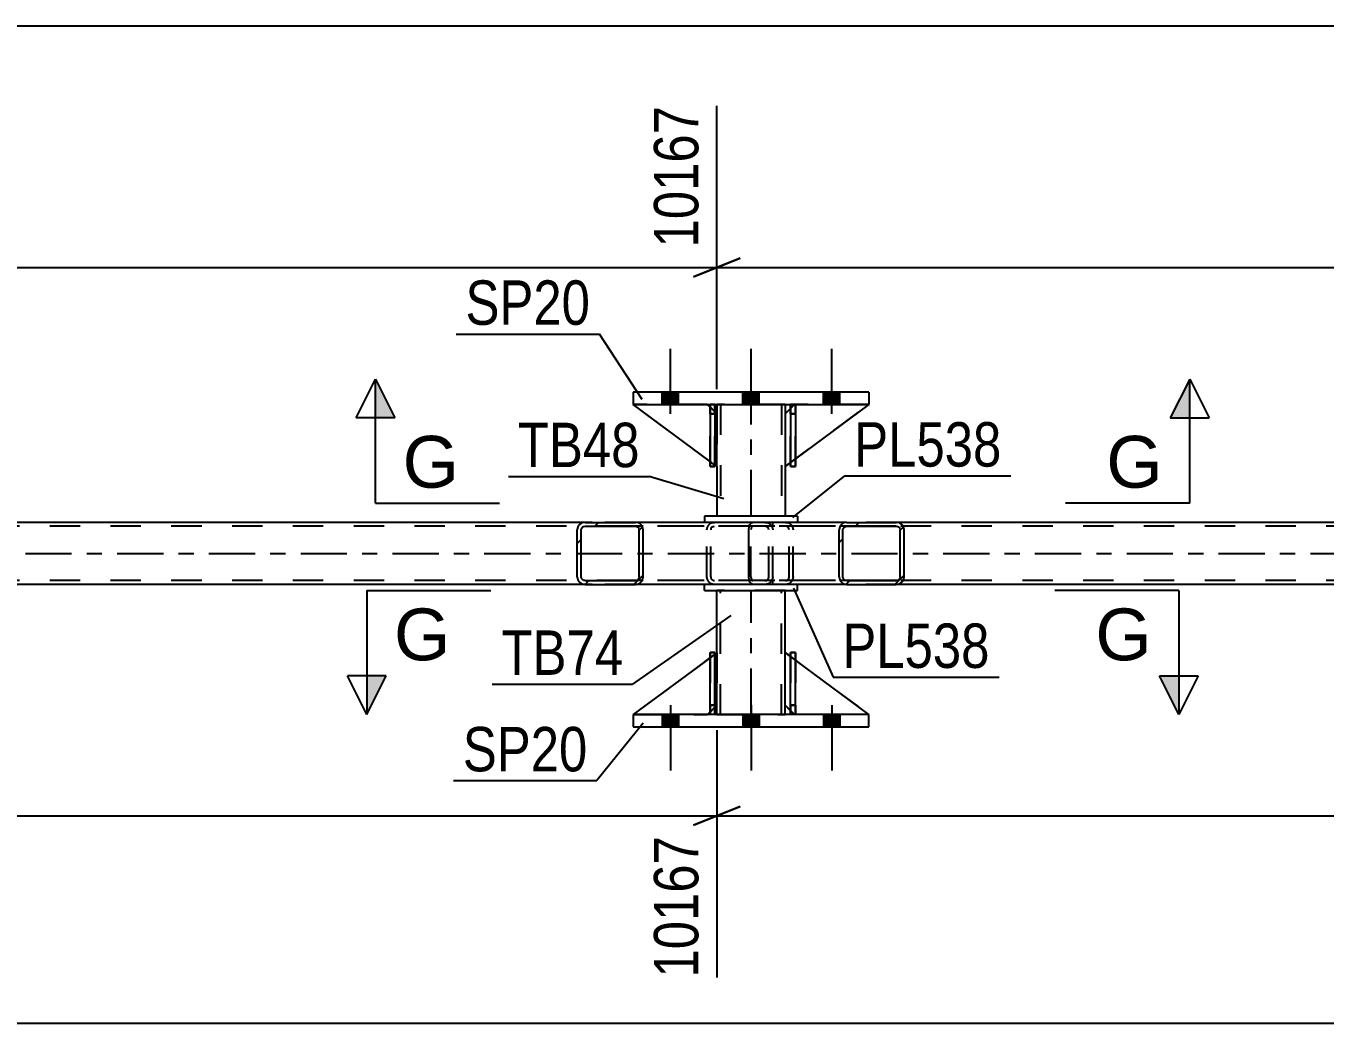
# Model space of a CAD drawing. Header units: millimetres. Extents: x 0 to 841, y 0 to 594.
# Drawn here: x 450.8 to 534.6, y 183.5 to 247.8 of the extents above; entities that cross this region are included whole.
import ezdxf

# ---------------------------------------------------------------- set-up
doc = ezdxf.new("R2010")
doc.units = ezdxf.units.MM
doc.linetypes.add('DXK_LINE_DOT2', pattern=[3.9198, 1.9599, -1.9599])
doc.linetypes.add('DXK_LINE_DOT3', pattern=[5.9187, 2.979, -0.9799, 0.9799, -0.9799])
doc.styles.add('Arial', font='ARIAL.TTF', dxfattribs={"height": 0.2})
doc.styles.add('Arial Narrow', font='ARIALN.TTF', dxfattribs={"height": 0.2})

# ---------------------------------------------------------------- blocks, each defined once
blk = doc.blocks.new('Part-122570569-7240 - 7169')
at = {"color": 7, "linetype": 'DXK_LINE_DOT2'}
for p, q in [((495.356, 207.387), (489.956, 203.387)), ((495.356, 203.987), (495.356, 207.387)), ((495.356, 207.387), (495.356, 203.987)), ((494.756, 203.387), (495.356, 203.987)), ((495.356, 203.987), (494.756, 203.387)), ((495.356, 203.987), (495.356, 203.987)), ((489.956, 203.387), (494.756, 203.387))]:
    blk.add_line(p, q, dxfattribs=at)
blk = doc.blocks.new('Part-122570569-7217 - 7169')
at = {"linetype": 'Continuous'}
h = blk.add_hatch(dxfattribs=at)
h.set_pattern_fill('', scale=0.7, style=0, pattern_type=0)
h.set_pattern_definition([(45, (490.5675, 215.4909), (-1.57154, 1.57154), [])])
h.paths.add_polyline_path([(490.606, 215.307), (490.567, 215.491), (490.457, 215.647), (490.291, 215.751), (490.096, 215.787), (486.86, 215.787), (486.665, 215.751), (486.499, 215.647), (486.389, 215.491), (486.35, 215.307), (486.35, 212.267), (486.389, 212.083), (486.499, 211.928), (486.665, 211.824), (486.86, 211.787), (490.096, 211.787), (490.291, 211.824), (490.457, 211.928), (490.567, 212.083), (490.606, 212.267)])
h.paths.add_polyline_path([(490.331, 212.175), (490.276, 212.097), (490.193, 212.045), (490.096, 212.027), (486.86, 212.027), (486.763, 212.045), (486.68, 212.097), (486.624, 212.175), (486.605, 212.267), (486.605, 215.307), (486.624, 215.399), (486.68, 215.477), (486.763, 215.529), (486.86, 215.547), (490.096, 215.547), (490.193, 215.529), (490.276, 215.477), (490.331, 215.399), (490.351, 215.307), (490.351, 212.267)])
at = {"color": 2, "linetype": 'Continuous'}
for p, q in [((486.389, 215.491), (486.35, 215.307)), ((486.35, 212.267), (486.35, 215.307)), ((486.605, 215.307), (486.624, 215.399)), ((486.605, 212.267), (486.605, 215.307)), ((486.624, 215.399), (486.68, 215.477)), ((486.86, 215.787), (486.665, 215.751)), ((486.68, 215.477), (486.763, 215.529)), ((486.763, 215.529), (486.86, 215.547)), ((486.86, 215.787), (490.096, 215.787)), ((486.86, 215.547), (490.096, 215.547)), ((497.679, 215.787), (490.096, 215.787)), ((490.291, 215.751), (490.096, 215.787)), ((490.096, 215.547), (490.193, 215.529)), ((490.193, 215.529), (490.276, 215.477)), ((490.276, 215.477), (490.331, 215.399)), ((490.331, 215.399), (490.351, 215.307)), ((490.351, 212.267), (490.351, 215.307)), ((490.606, 215.307), (490.567, 215.491)), ((490.606, 212.267), (490.606, 215.307)), ((486.35, 212.267), (486.389, 212.083)), ((486.624, 212.175), (486.605, 212.267)), ((486.68, 212.097), (486.624, 212.175)), ((486.763, 212.045), (486.68, 212.097)), ((486.86, 212.027), (486.763, 212.045)), ((486.86, 212.027), (490.096, 212.027)), ((490.193, 212.045), (490.096, 212.027)), ((490.276, 212.097), (490.193, 212.045)), ((490.331, 212.175), (490.276, 212.097)), ((490.351, 212.267), (490.331, 212.175)), ((490.567, 212.083), (490.606, 212.267)), ((486.665, 211.824), (486.86, 211.787)), ((486.86, 211.787), (490.096, 211.787)), ((490.096, 211.787), (490.291, 211.824)), ((497.679, 211.787), (490.096, 211.787))]:
    blk.add_line(p, q, dxfattribs=at)
at = {"color": 7, "linetype": 'DXK_LINE_DOT2'}
for p, q in [((490.096, 215.787), (486.86, 215.787)), ((498.445, 215.547), (486.86, 215.547)), ((494.699, 215.307), (494.738, 215.491)), ((494.699, 212.267), (494.699, 215.307)), ((494.974, 215.399), (494.954, 215.307)), ((494.954, 212.267), (494.954, 215.307)), ((495.029, 215.477), (494.974, 215.399)), ((495.014, 215.751), (495.21, 215.787)), ((495.029, 215.477), (495.051, 215.491)), ((495.051, 215.491), (495.112, 215.529)), ((495.112, 215.529), (495.21, 215.547)), ((498.445, 215.787), (497.679, 215.787)), ((498.445, 215.787), (498.64, 215.751)), ((498.543, 215.529), (498.445, 215.547)), ((498.625, 215.477), (498.543, 215.529)), ((498.681, 215.399), (498.625, 215.477)), ((498.7, 215.307), (498.681, 215.399)), ((498.7, 212.267), (498.7, 215.307)), ((498.917, 215.491), (498.956, 215.307)), ((498.956, 212.267), (498.956, 215.307)), ((498.445, 212.027), (486.86, 212.027)), ((494.738, 212.083), (494.699, 212.267)), ((494.954, 212.267), (494.974, 212.175)), ((494.974, 212.175), (495.029, 212.097)), ((495.029, 212.097), (495.051, 212.083)), ((495.051, 212.083), (495.112, 212.045)), ((495.112, 212.045), (495.21, 212.027)), ((498.445, 212.027), (498.543, 212.045)), ((498.543, 212.045), (498.625, 212.097)), ((498.625, 212.097), (498.681, 212.175)), ((498.681, 212.175), (498.7, 212.267)), ((498.956, 212.267), (498.917, 212.083)), ((490.096, 211.787), (486.86, 211.787)), ((495.21, 211.787), (495.014, 211.824)), ((498.445, 211.787), (497.679, 211.787)), ((498.64, 211.824), (498.445, 211.787))]:
    blk.add_line(p, q, dxfattribs=at)
at = {"color": 2, "linetype": 'Continuous'}
for centre, start, end in [((486.841, 215.286), 110.75832, 155.68004), ((490.115, 215.286), 24.31996, 69.24168), ((486.841, 212.288), 204.31996, 249.24168), ((490.115, 212.288), 290.75832, 335.68004)]:
    blk.add_arc(centre, 0.496, start, end, dxfattribs=at)
at = {"color": 7, "linetype": 'DXK_LINE_DOT2'}
for centre, start, end in [((495.19, 215.286), 110.75832, 155.68004), ((498.464, 215.286), 24.31996, 69.24168), ((495.19, 212.288), 204.31996, 249.24168), ((498.464, 212.288), 290.75832, 335.68004)]:
    blk.add_arc(centre, 0.496, start, end, dxfattribs=at)
blk = doc.blocks.new('Part-122570569-7348 - 7169')
at = {"color": 2, "linetype": 'Continuous'}
for p, q in [((505.156, 224.187), (489.956, 224.187)), ((489.956, 224.187), (489.956, 223.387)), ((505.156, 224.187), (505.156, 223.387)), ((489.956, 223.387), (505.156, 223.387))]:
    blk.add_line(p, q, dxfattribs=at)
blk = doc.blocks.new('Bolt-122570569-7220 - 7169')
at = {"linetype": 'Continuous'}
for points in [[(491.836, 223.387), (492.876, 223.387), (492.876, 224.187), (491.836, 224.187)], [(491.836, 223.387), (492.876, 223.387), (492.876, 224.187), (491.836, 224.187)], [(491.836, 223.387), (492.876, 223.387), (492.876, 224.187), (491.836, 224.187)], [(497.036, 223.387), (498.076, 223.387), (498.076, 224.187), (497.036, 224.187)], [(497.036, 223.387), (498.076, 223.387), (498.076, 224.187), (497.036, 224.187)], [(502.236, 223.387), (503.276, 223.387), (503.276, 224.187), (502.236, 224.187)], [(502.236, 223.387), (503.276, 223.387), (503.276, 224.187), (502.236, 224.187)], [(502.236, 223.387), (503.276, 223.387), (503.276, 224.187), (502.236, 224.187)]]:
    blk.add_hatch(color=1, dxfattribs=at).paths.add_polyline_path(points)
at = {"color": 1, "linetype": 'Continuous'}
for p, q in [((492.356, 222.787), (492.356, 226.987)), ((492.356, 222.787), (492.356, 226.987)), ((492.356, 222.787), (492.356, 226.987)), ((497.556, 222.787), (497.556, 226.987)), ((497.556, 222.787), (497.556, 226.987)), ((502.756, 222.787), (502.756, 226.987)), ((502.756, 222.787), (502.756, 226.987)), ((502.756, 222.787), (502.756, 226.987)), ((491.836, 223.387), (491.836, 224.187)), ((491.836, 223.387), (491.836, 224.187)), ((491.836, 223.387), (491.836, 224.187)), ((492.876, 223.387), (492.876, 224.187)), ((492.876, 223.387), (492.876, 224.187)), ((492.876, 223.387), (492.876, 224.187)), ((497.036, 223.387), (497.036, 224.187)), ((497.036, 223.387), (497.036, 224.187)), ((498.076, 223.387), (498.076, 224.187)), ((498.076, 223.387), (498.076, 224.187)), ((502.236, 223.387), (502.236, 224.187)), ((502.236, 223.387), (502.236, 224.187)), ((502.236, 223.387), (502.236, 224.187)), ((503.276, 223.387), (503.276, 224.187)), ((503.276, 223.387), (503.276, 224.187)), ((503.276, 223.387), (503.276, 224.187))]:
    blk.add_line(p, q, dxfattribs=at)
blk = doc.blocks.new('Part-122570569-7349 - 7169')
at = {"color": 2, "linetype": 'Continuous'}
for p, q in [((500.43, 223.387), (500.11, 223.387)), ((500.11, 223.387), (500.11, 219.387)), ((500.43, 223.387), (500.43, 223.387)), ((500.43, 223.387), (500.43, 219.387)), ((500.43, 219.387), (500.11, 219.387))]:
    blk.add_line(p, q, dxfattribs=at)
at = {"color": 7, "linetype": 'DXK_LINE_DOT2'}
for p, q in [((500.11, 222.787), (500.11, 223.387)), ((500.43, 222.787), (500.43, 223.387)), ((500.43, 223.387), (500.43, 223.387)), ((500.43, 222.787), (500.11, 222.787)), ((500.11, 222.787), (500.11, 219.387)), ((500.43, 219.387), (500.43, 222.787))]:
    blk.add_line(p, q, dxfattribs=at)
blk = doc.blocks.new('Bolt-122570569-7221 - 7169')
at = {"linetype": 'Continuous'}
for points in [[(492.876, 203.387), (491.836, 203.387), (491.836, 202.587), (492.876, 202.587)], [(492.876, 203.387), (491.836, 203.387), (491.836, 202.587), (492.876, 202.587)], [(492.876, 203.387), (491.836, 203.387), (491.836, 202.587), (492.876, 202.587)], [(498.076, 203.387), (497.036, 203.387), (497.036, 202.587), (498.076, 202.587)], [(498.076, 203.387), (497.036, 203.387), (497.036, 202.587), (498.076, 202.587)], [(503.276, 203.387), (502.236, 203.387), (502.236, 202.587), (503.276, 202.587)], [(503.276, 203.387), (502.236, 203.387), (502.236, 202.587), (503.276, 202.587)], [(503.276, 203.387), (502.236, 203.387), (502.236, 202.587), (503.276, 202.587)]]:
    blk.add_hatch(color=1, dxfattribs=at).paths.add_polyline_path(points)
at = {"color": 1, "linetype": 'Continuous'}
for p, q in [((492.356, 203.987), (492.356, 199.787)), ((492.356, 203.987), (492.356, 199.787)), ((492.356, 203.987), (492.356, 199.787)), ((497.556, 203.987), (497.556, 199.787)), ((497.556, 203.987), (497.556, 199.787)), ((502.756, 203.987), (502.756, 199.787)), ((502.756, 203.987), (502.756, 199.787)), ((502.756, 203.987), (502.756, 199.787)), ((491.836, 203.387), (491.836, 202.587)), ((491.836, 203.387), (491.836, 202.587)), ((491.836, 203.387), (491.836, 202.587)), ((492.876, 203.387), (492.876, 202.587)), ((492.876, 203.387), (492.876, 202.587)), ((492.876, 203.387), (492.876, 202.587)), ((497.036, 203.387), (497.036, 202.587)), ((497.036, 203.387), (497.036, 202.587)), ((498.076, 203.387), (498.076, 202.587)), ((498.076, 203.387), (498.076, 202.587)), ((502.236, 203.387), (502.236, 202.587)), ((502.236, 203.387), (502.236, 202.587)), ((502.236, 203.387), (502.236, 202.587)), ((503.276, 203.387), (503.276, 202.587)), ((503.276, 203.387), (503.276, 202.587)), ((503.276, 203.387), (503.276, 202.587))]:
    blk.add_line(p, q, dxfattribs=at)
blk = doc.blocks.new('Part-122570569-7237 - 7169')
at = {"color": 2, "linetype": 'Continuous'}
for p, q in [((494.91, 203.387), (494.91, 207.387)), ((494.91, 207.387), (495.23, 207.387)), ((495.23, 203.387), (495.23, 207.387)), ((494.91, 203.387), (494.91, 203.387)), ((495.23, 203.387), (494.91, 203.387))]:
    blk.add_line(p, q, dxfattribs=at)
at = {"color": 7, "linetype": 'DXK_LINE_DOT2'}
for p, q in [((494.91, 207.387), (494.91, 203.987)), ((495.23, 203.987), (495.23, 207.387)), ((494.91, 203.987), (494.91, 203.387)), ((494.91, 203.987), (495.23, 203.987)), ((495.23, 203.387), (495.23, 203.987)), ((495.23, 203.387), (495.23, 203.387))]:
    blk.add_line(p, q, dxfattribs=at)
blk = doc.blocks.new('Part-122570569-7241 - 7169')
at = {"color": 2, "linetype": 'Continuous'}
for p, q in [((499.756, 203.987), (499.756, 207.387)), ((500.11, 207.125), (499.756, 207.387)), ((505.156, 203.387), (500.43, 206.888)), ((500.11, 203.633), (499.756, 203.987))]:
    blk.add_line(p, q, dxfattribs=at)
at = {"color": 7, "linetype": 'DXK_LINE_DOT2'}
for p, q in [((500.43, 206.888), (500.11, 207.125)), ((500.356, 203.387), (500.11, 203.633)), ((505.156, 203.387), (500.356, 203.387)), ((505.156, 203.387), (505.156, 203.387)), ((505.156, 203.387), (505.156, 203.387))]:
    blk.add_line(p, q, dxfattribs=at)
blk = doc.blocks.new('Part-122570569-7242 - 7169')
at = {"color": 7, "linetype": 'DXK_LINE_DOT2'}
for p, q in [((499.756, 203.987), (499.756, 207.387)), ((499.756, 207.387), (505.156, 203.387)), ((500.356, 203.387), (499.756, 203.987)), ((505.156, 203.387), (500.356, 203.387))]:
    blk.add_line(p, q, dxfattribs=at)
blk = doc.blocks.new('Part-122570569-7320 - 7169')
at = {"color": 7, "linetype": 'DXK_LINE_DOT2'}
for p, q in [((763.958, 215.547), (101.558, 215.547)), ((506.921, 215.787), (486.86, 215.787)), ((763.958, 212.027), (101.558, 212.027)), ((506.921, 211.787), (486.86, 211.787))]:
    blk.add_line(p, q, dxfattribs=at)
at = {"color": 2, "linetype": 'Continuous'}
for p, q in [((486.86, 215.787), (421.787, 215.787)), ((571.995, 215.787), (506.921, 215.787)), ((486.86, 211.787), (421.787, 211.787)), ((571.995, 211.787), (506.921, 211.787))]:
    blk.add_line(p, q, dxfattribs=at)
at = {"color": 7, "linetype": 'DXK_LINE_DOT3'}
blk.add_line((101.558, 213.787), (763.958, 213.787), dxfattribs=at)
blk = doc.blocks.new('Part-122570569-7350 - 7169')
at = {"color": 2, "linetype": 'Continuous'}
for p, q in [((494.91, 219.718), (489.956, 223.387)), ((494.91, 223.233), (494.756, 223.387)), ((495.356, 222.787), (495.23, 222.913)), ((495.356, 222.787), (495.356, 222.787)), ((495.356, 219.387), (495.356, 222.787)), ((495.23, 219.481), (495.356, 219.387)), ((495.356, 219.387), (495.356, 219.387))]:
    blk.add_line(p, q, dxfattribs=at)
at = {"color": 7, "linetype": 'DXK_LINE_DOT2'}
for p, q in [((494.756, 223.387), (489.956, 223.387)), ((494.756, 223.387), (495.356, 222.787)), ((495.23, 222.913), (494.91, 223.233)), ((495.356, 222.787), (495.356, 219.387)), ((495.23, 219.481), (494.91, 219.718))]:
    blk.add_line(p, q, dxfattribs=at)
blk = doc.blocks.new('Part-122570569-7440 - 7169')
at = {"color": 7, "linetype": 'DXK_LINE_DOT2'}
for p, q in [((500.43, 207.387), (500.11, 207.387)), ((500.11, 203.987), (500.11, 207.387)), ((500.11, 203.387), (500.11, 207.387)), ((500.43, 207.387), (500.43, 203.987)), ((500.43, 203.387), (500.43, 207.387)), ((500.43, 203.987), (500.11, 203.987)), ((500.11, 203.387), (500.11, 203.987)), ((500.43, 203.987), (500.43, 203.387)), ((500.43, 203.387), (500.11, 203.387)), ((500.43, 203.387), (500.43, 203.387))]:
    blk.add_line(p, q, dxfattribs=at)
blk = doc.blocks.new('Part-122570569-7338 - 7169')
at = {"color": 7, "linetype": 'DXK_LINE_DOT2'}
for p, q in [((500.11, 222.787), (500.11, 223.387)), ((500.11, 223.387), (500.11, 223.387)), ((500.11, 223.387), (500.11, 219.387)), ((500.43, 223.387), (500.11, 223.387)), ((500.43, 222.787), (500.43, 223.387)), ((500.43, 219.387), (500.43, 223.387)), ((500.11, 219.387), (500.11, 222.787)), ((500.11, 222.787), (500.43, 222.787)), ((500.43, 222.787), (500.43, 219.387)), ((500.11, 219.387), (500.43, 219.387))]:
    blk.add_line(p, q, dxfattribs=at)
blk = doc.blocks.new('Part-122570569-7343 - 7169')
at = {"color": 2, "linetype": 'Continuous'}
for p, q in [((505.156, 203.387), (489.956, 203.387)), ((489.956, 203.387), (489.956, 202.587)), ((505.156, 202.587), (505.156, 203.387)), ((489.956, 202.587), (505.156, 202.587))]:
    blk.add_line(p, q, dxfattribs=at)
blk = doc.blocks.new('Part-122570569-7351 - 7169')
at = {"color": 7, "linetype": 'DXK_LINE_DOT2'}
for p, q in [((495.356, 219.387), (489.956, 223.387)), ((489.956, 223.387), (494.756, 223.387)), ((494.756, 223.387), (495.356, 222.787)), ((495.356, 222.787), (494.756, 223.387)), ((495.356, 222.787), (495.356, 219.387)), ((495.356, 222.787), (495.356, 222.787)), ((495.356, 222.787), (495.356, 219.387))]:
    blk.add_line(p, q, dxfattribs=at)
blk = doc.blocks.new('Part-122570569-7352 - 7169')
at = {"color": 2, "linetype": 'Continuous'}
for p, q in [((500.11, 223.141), (499.756, 222.787)), ((505.156, 223.387), (500.43, 219.886)), ((499.756, 222.787), (499.756, 219.387)), ((500.11, 219.649), (499.756, 219.387))]:
    blk.add_line(p, q, dxfattribs=at)
at = {"color": 7, "linetype": 'DXK_LINE_DOT2'}
for p, q in [((500.356, 223.387), (500.11, 223.141)), ((505.156, 223.387), (500.356, 223.387)), ((500.43, 219.886), (500.11, 219.649))]:
    blk.add_line(p, q, dxfattribs=at)
blk = doc.blocks.new('Part-122570569-7365 - 7169')
at = {"color": 2, "linetype": 'Continuous'}
for p, q in [((494.91, 207.057), (489.956, 203.387)), ((495.356, 207.387), (495.23, 207.294)), ((495.356, 203.987), (495.356, 207.387)), ((495.356, 203.987), (495.23, 203.861)), ((495.356, 203.987), (495.356, 203.987)), ((494.91, 203.541), (494.756, 203.387))]:
    blk.add_line(p, q, dxfattribs=at)
at = {"color": 7, "linetype": 'DXK_LINE_DOT2'}
for p, q in [((495.23, 207.294), (494.91, 207.057)), ((495.356, 203.987), (495.356, 207.387)), ((495.356, 203.987), (494.756, 203.387)), ((495.23, 203.861), (494.91, 203.541)), ((489.956, 203.387), (494.756, 203.387))]:
    blk.add_line(p, q, dxfattribs=at)
blk = doc.blocks.new('Part-122570569-7379 - 7169')
at = {"color": 7, "linetype": 'DXK_LINE_DOT2'}
for p, q in [((495.23, 207.387), (494.91, 207.387)), ((494.91, 203.987), (494.91, 207.387)), ((494.91, 203.387), (494.91, 207.387)), ((495.23, 207.387), (495.23, 203.987)), ((495.23, 203.387), (495.23, 207.387)), ((495.23, 203.987), (494.91, 203.987)), ((494.91, 203.387), (494.91, 203.987)), ((495.23, 203.987), (495.23, 203.387)), ((495.23, 203.387), (494.91, 203.387)), ((495.23, 203.387), (495.23, 203.387))]:
    blk.add_line(p, q, dxfattribs=at)
blk = doc.blocks.new('Part-122570569-7391 - 7169')
at = {"color": 2, "linetype": 'Continuous'}
for p, q in [((500.556, 216.187), (494.556, 216.187)), ((494.556, 216.187), (494.556, 215.787)), ((500.556, 216.187), (500.556, 215.787))]:
    blk.add_line(p, q, dxfattribs=at)
at = {"color": 7, "linetype": 'DXK_LINE_DOT2'}
blk.add_line((500.556, 215.787), (494.556, 215.787), dxfattribs=at)
blk = doc.blocks.new('Part-122570569-7396 - 7169')
at = {"color": 2, "linetype": 'Continuous'}
for p, q in [((494.556, 211.387), (494.556, 211.787)), ((494.556, 211.387), (500.556, 211.387)), ((500.556, 211.387), (500.556, 211.787))]:
    blk.add_line(p, q, dxfattribs=at)
at = {"color": 7, "linetype": 'DXK_LINE_DOT2'}
blk.add_line((500.556, 211.787), (494.556, 211.787), dxfattribs=at)
blk = doc.blocks.new('Part-122570569-7401 - 7169')
at = {"color": 2, "linetype": 'Continuous'}
for p, q in [((495.356, 207.387), (495.356, 211.387)), ((499.756, 207.387), (499.756, 211.387)), ((495.356, 203.387), (495.356, 203.987)), ((499.756, 203.387), (499.756, 203.987))]:
    blk.add_line(p, q, dxfattribs=at)
at = {"color": 7, "linetype": 'DXK_LINE_DOT2'}
for p, q in [((499.756, 211.387), (495.356, 211.387)), ((495.596, 203.387), (495.596, 211.387)), ((499.516, 203.387), (499.516, 211.387)), ((495.356, 203.987), (495.356, 207.387)), ((499.756, 203.987), (499.756, 207.387)), ((495.356, 203.387), (499.756, 203.387))]:
    blk.add_line(p, q, dxfattribs=at)
at = {"color": 7, "linetype": 'DXK_LINE_DOT3'}
blk.add_line((497.556, 203.387), (497.556, 211.387), dxfattribs=at)
blk = doc.blocks.new('Part-122570569-7402 - 7169')
at = {"color": 2, "linetype": 'Continuous'}
for p, q in [((495.23, 223.387), (494.91, 223.387)), ((494.91, 223.387), (494.91, 219.387)), ((495.23, 223.387), (495.23, 223.387)), ((495.23, 223.387), (495.23, 219.387)), ((495.23, 219.387), (494.91, 219.387))]:
    blk.add_line(p, q, dxfattribs=at)
at = {"color": 7, "linetype": 'DXK_LINE_DOT2'}
for p, q in [((494.91, 222.787), (494.91, 223.387)), ((495.23, 222.787), (495.23, 223.387)), ((495.23, 223.387), (495.23, 223.387)), ((495.23, 222.787), (494.91, 222.787)), ((494.91, 222.787), (494.91, 219.387)), ((495.23, 219.387), (495.23, 222.787))]:
    blk.add_line(p, q, dxfattribs=at)
blk = doc.blocks.new('Part-122570569-7404 - 7169')
at = {"color": 2, "linetype": 'Continuous'}
for p, q in [((500.11, 203.387), (500.11, 207.387)), ((500.11, 207.387), (500.43, 207.387)), ((500.43, 203.387), (500.43, 207.387)), ((500.11, 203.387), (500.11, 203.387)), ((500.43, 203.387), (500.11, 203.387))]:
    blk.add_line(p, q, dxfattribs=at)
at = {"color": 7, "linetype": 'DXK_LINE_DOT2'}
for p, q in [((500.11, 207.387), (500.11, 203.987)), ((500.43, 203.987), (500.43, 207.387)), ((500.11, 203.987), (500.11, 203.387)), ((500.11, 203.987), (500.43, 203.987)), ((500.43, 203.387), (500.43, 203.987)), ((500.43, 203.387), (500.43, 203.387))]:
    blk.add_line(p, q, dxfattribs=at)
blk = doc.blocks.new('Part-122570569-7407 - 7169')
at = {"color": 7, "linetype": 'DXK_LINE_DOT2'}
for p, q in [((494.91, 222.787), (494.91, 223.387)), ((494.91, 223.387), (494.91, 223.387)), ((494.91, 223.387), (494.91, 219.387)), ((495.23, 223.387), (494.91, 223.387)), ((495.23, 222.787), (495.23, 223.387)), ((495.23, 219.387), (495.23, 223.387)), ((494.91, 219.387), (494.91, 222.787)), ((494.91, 222.787), (495.23, 222.787)), ((495.23, 222.787), (495.23, 219.387)), ((494.91, 219.387), (495.23, 219.387))]:
    blk.add_line(p, q, dxfattribs=at)
blk = doc.blocks.new('Part-122570569-7431 - 7169')
at = {"linetype": 'Continuous'}
h = blk.add_hatch(dxfattribs=at)
h.set_pattern_fill('', scale=0.7, style=0, pattern_type=0)
h.set_pattern_definition([(45, (507.3855, 215.4909), (-1.57154, 1.57154), [])])
h.paths.add_polyline_path([(507.424, 215.307), (507.386, 215.491), (507.277, 215.647), (507.113, 215.751), (506.921, 215.787), (503.737, 215.787), (503.544, 215.751), (503.381, 215.647), (503.272, 215.491), (503.234, 215.307), (503.234, 212.267), (503.272, 212.083), (503.381, 211.928), (503.544, 211.824), (503.737, 211.787), (506.921, 211.787), (507.113, 211.824), (507.277, 211.928), (507.386, 212.083), (507.424, 212.267)])
h.paths.add_polyline_path([(507.153, 212.175), (507.099, 212.097), (507.017, 212.045), (506.921, 212.027), (503.737, 212.027), (503.641, 212.045), (503.559, 212.097), (503.504, 212.175), (503.485, 212.267), (503.485, 215.307), (503.504, 215.399), (503.559, 215.477), (503.641, 215.529), (503.737, 215.547), (506.921, 215.547), (507.017, 215.529), (507.099, 215.477), (507.153, 215.399), (507.172, 215.307), (507.172, 212.267)])
at = {"color": 2, "linetype": 'Continuous'}
for p, q in [((497.409, 215.307), (497.429, 215.491)), ((497.409, 212.267), (497.409, 215.307)), ((497.429, 215.491), (497.488, 215.647)), ((497.488, 215.647), (497.576, 215.751)), ((497.576, 215.751), (497.679, 215.787)), ((503.737, 215.787), (497.679, 215.787)), ((503.272, 215.491), (503.234, 215.307)), ((503.234, 212.267), (503.234, 215.307)), ((503.485, 215.307), (503.504, 215.399)), ((503.485, 212.267), (503.485, 215.307)), ((503.504, 215.399), (503.559, 215.477)), ((503.737, 215.787), (503.544, 215.751)), ((503.559, 215.477), (503.641, 215.529)), ((503.641, 215.529), (503.737, 215.547)), ((503.737, 215.787), (506.921, 215.787)), ((503.737, 215.547), (506.921, 215.547)), ((507.113, 215.751), (506.921, 215.787)), ((506.921, 215.547), (507.017, 215.529)), ((507.017, 215.529), (507.099, 215.477)), ((507.099, 215.477), (507.153, 215.399)), ((507.153, 215.399), (507.172, 215.307)), ((507.172, 212.267), (507.172, 215.307)), ((507.424, 215.307), (507.386, 215.491)), ((507.424, 212.267), (507.424, 215.307)), ((497.429, 212.083), (497.409, 212.267)), ((497.488, 211.928), (497.429, 212.083)), ((503.234, 212.267), (503.272, 212.083)), ((503.504, 212.175), (503.485, 212.267)), ((503.559, 212.097), (503.504, 212.175)), ((503.641, 212.045), (503.559, 212.097)), ((503.737, 212.027), (503.641, 212.045)), ((503.737, 212.027), (506.921, 212.027)), ((507.017, 212.045), (506.921, 212.027)), ((507.099, 212.097), (507.017, 212.045)), ((507.153, 212.175), (507.099, 212.097)), ((507.172, 212.267), (507.153, 212.175)), ((507.386, 212.083), (507.424, 212.267)), ((497.576, 211.824), (497.488, 211.928)), ((497.679, 211.787), (497.576, 211.824)), ((503.737, 211.787), (497.679, 211.787)), ((503.544, 211.824), (503.737, 211.787)), ((503.737, 211.787), (506.921, 211.787)), ((506.921, 211.787), (507.113, 211.824))]:
    blk.add_line(p, q, dxfattribs=at)
at = {"color": 7, "linetype": 'DXK_LINE_DOT2'}
for p, q in [((497.554, 215.399), (497.544, 215.307)), ((497.544, 212.267), (497.544, 215.307)), ((497.584, 215.477), (497.554, 215.399)), ((497.628, 215.529), (497.584, 215.477)), ((497.679, 215.547), (497.628, 215.529)), ((506.921, 215.547), (497.679, 215.547)), ((498.956, 215.547), (498.956, 215.787)), ((499.771, 215.787), (499.963, 215.751)), ((499.867, 215.529), (499.771, 215.547)), ((499.949, 215.477), (499.867, 215.529)), ((500.003, 215.399), (499.949, 215.477)), ((500.022, 215.307), (500.003, 215.399)), ((500.022, 212.267), (500.022, 215.307)), ((500.235, 215.491), (500.274, 215.307)), ((500.274, 212.267), (500.274, 215.307)), ((506.921, 215.787), (503.737, 215.787)), ((497.544, 212.267), (497.554, 212.175)), ((497.554, 212.175), (497.584, 212.097)), ((497.584, 212.097), (497.628, 212.045)), ((497.628, 212.045), (497.679, 212.027)), ((506.921, 212.027), (497.679, 212.027)), ((498.956, 211.787), (498.956, 212.027)), ((499.771, 212.027), (499.867, 212.045)), ((499.867, 212.045), (499.949, 212.097)), ((499.949, 212.097), (500.003, 212.175)), ((500.003, 212.175), (500.022, 212.267)), ((500.274, 212.267), (500.235, 212.083)), ((499.963, 211.824), (499.771, 211.787)), ((506.921, 211.787), (503.737, 211.787))]:
    blk.add_line(p, q, dxfattribs=at)
for centre, start, end in [((499.785, 215.292), 23.84941, 68.8059), ((499.785, 212.282), 291.1941, 336.15059)]:
    blk.add_arc(centre, 0.492, start, end, dxfattribs=at)
at = {"color": 2, "linetype": 'Continuous'}
for centre, start, end in [((503.722, 215.292), 111.1941, 156.15059), ((506.936, 215.292), 23.84941, 68.8059), ((503.722, 212.282), 203.84941, 248.8059), ((506.936, 212.282), 291.1941, 336.15059)]:
    blk.add_arc(centre, 0.492, start, end, dxfattribs=at)
blk = doc.blocks.new('Part-122570569-7438 - 7169')
at = {"color": 7, "linetype": 'DXK_LINE_DOT2'}
for p, q in [((500.356, 223.387), (499.756, 222.787)), ((499.756, 219.387), (505.156, 223.387)), ((505.156, 223.387), (500.356, 223.387)), ((499.756, 222.787), (499.756, 219.387))]:
    blk.add_line(p, q, dxfattribs=at)
blk = doc.blocks.new('Part-122570569-7446 - 7169')
at = {"color": 2, "linetype": 'Continuous'}
for p, q in [((495.356, 223.387), (495.356, 222.787)), ((499.756, 223.387), (499.756, 222.787)), ((495.356, 219.387), (495.356, 216.187)), ((499.756, 219.387), (499.756, 216.187))]:
    blk.add_line(p, q, dxfattribs=at)
at = {"color": 7, "linetype": 'DXK_LINE_DOT2'}
for p, q in [((499.756, 223.387), (495.356, 223.387)), ((495.596, 223.387), (495.596, 216.187)), ((499.516, 223.387), (499.516, 216.187)), ((495.356, 222.787), (495.356, 219.387)), ((499.756, 222.787), (499.756, 219.387)), ((499.756, 216.187), (495.356, 216.187))]:
    blk.add_line(p, q, dxfattribs=at)
at = {"color": 7, "linetype": 'DXK_LINE_DOT3'}
blk.add_line((497.556, 216.187), (497.556, 223.387), dxfattribs=at)
blk = doc.blocks.new('StraightDimension-122570569-20583 - 7169')
at = {"color": 7, "linetype": 'Continuous'}
for p, q in [((495.356, 224.387), (495.356, 242.661)), ((665.625, 224.387), (665.625, 242.661)), ((496.856, 232.82), (493.856, 231.62)), ((495.356, 232.22), (665.625, 232.22)), ((664.125, 231.62), (667.125, 232.82))]:
    blk.add_line(p, q, dxfattribs=at)
at = {"color": 0}
blk.add_wipeout([(584.747, 232.97), (584.747, 237.17), (576.234, 237.17), (576.234, 232.97)], dxfattribs=at)
at = {"color": 3, "style": 'Arial Narrow'}
blk.add_text('4257', height=2.8633, dxfattribs=at).set_placement((576.834, 233.57))
at = {"color": 0, "linetype": 'Continuous'}
blk.add_wipeout([(665.025, 243.261), (660.825, 243.261), (660.825, 232.92), (665.025, 232.92)], dxfattribs=at)
at = {"color": 3, "linetype": 'Continuous', "style": 'Arial Narrow'}
blk.add_text('14423', height=2.8633, rotation=90.00021, dxfattribs=at).set_placement((664.425, 233.52))
blk = doc.blocks.new('StraightDimension-122570569-11302 - 7169')
at = {"color": 7, "linetype": 'Continuous'}
blk.add_line((91.338, 247.807), (774.178, 247.807), dxfattribs=at)
blk = doc.blocks.new('StraightDimension-122570569-20571 - 7169')
at = {"color": 7, "linetype": 'Continuous'}
blk.add_line((90.698, 183.492), (774.818, 183.492), dxfattribs=at)
blk = doc.blocks.new('StraightDimension-122570569-7607 - 7169')
at = {"color": 7, "linetype": 'Continuous'}
for p, q in [((495.356, 202.387), (495.356, 186.425)), ((239.953, 196.865), (495.356, 196.865)), ((493.856, 196.265), (496.856, 197.465))]:
    blk.add_line(p, q, dxfattribs=at)
at = {"color": 0, "linetype": 'Continuous'}
blk.add_wipeout([(494.756, 196.165), (490.556, 196.165), (490.556, 185.825), (494.756, 185.825)], dxfattribs=at)
at = {"color": 3, "linetype": 'Continuous', "style": 'Arial Narrow'}
blk.add_text('10167', height=2.8633, rotation=90.00021, dxfattribs=at).set_placement((494.156, 186.425))
blk = doc.blocks.new('StraightDimension-122570569-7613 - 7169')
at = {"color": 7, "linetype": 'Continuous'}
for p, q in [((495.356, 202.387), (495.356, 186.425)), ((665.625, 202.387), (665.625, 186.425)), ((496.856, 197.465), (493.856, 196.265)), ((495.356, 196.865), (665.625, 196.865)), ((664.125, 196.265), (667.125, 197.465))]:
    blk.add_line(p, q, dxfattribs=at)
at = {"color": 0}
blk.add_wipeout([(584.747, 197.615), (584.747, 201.815), (576.234, 201.815), (576.234, 197.615)], dxfattribs=at)
at = {"color": 3, "style": 'Arial Narrow'}
blk.add_text('4257', height=2.8633, dxfattribs=at).set_placement((576.834, 198.215))
at = {"color": 0, "linetype": 'Continuous'}
blk.add_wipeout([(665.025, 196.165), (660.825, 196.165), (660.825, 185.825), (665.025, 185.825)], dxfattribs=at)
at = {"color": 3, "linetype": 'Continuous', "style": 'Arial Narrow'}
blk.add_text('14423', height=2.8633, rotation=90.00021, dxfattribs=at).set_placement((664.425, 186.425))
blk = doc.blocks.new('StraightDimension-122570569-20584 - 7169')
at = {"color": 7, "linetype": 'Continuous'}
for p, q in [((495.356, 224.387), (495.356, 242.661)), ((239.953, 232.22), (495.356, 232.22)), ((493.856, 231.62), (496.856, 232.82))]:
    blk.add_line(p, q, dxfattribs=at)
at = {"color": 0, "linetype": 'Continuous'}
blk.add_wipeout([(494.756, 243.261), (490.556, 243.261), (490.556, 232.92), (494.756, 232.92)], dxfattribs=at)
at = {"color": 3, "linetype": 'Continuous', "style": 'Arial Narrow'}
blk.add_text('10167', height=2.8633, rotation=90.00021, dxfattribs=at).set_placement((494.156, 233.52))
blk = doc.blocks.new('Mark-122570569-7344 - 7169')
at = {"color": 30, "linetype": 'Continuous'}
for p in [(478.544, 227.93), (490.533, 223.718)]:
    blk.add_line(p, (487.783, 227.93), dxfattribs=at)
at = {"color": 0}
blk.add_wipeout([(487.183, 228.53), (487.183, 231.53), (479.144, 231.53), (479.144, 228.53)], dxfattribs=at)
blk.add_wipeout([(487.183, 228.53), (487.183, 231.53), (479.144, 231.53), (479.144, 228.53)], dxfattribs=at)
at = {"color": 3, "style": 'Arial Narrow'}
blk.add_text('SP20', height=2.8633, dxfattribs=at).set_placement((479.144, 228.53))
blk = doc.blocks.new('Mark-122570569-7442 - 7169')
at = {"color": 30, "linetype": 'Continuous'}
for p in [(481.923, 218.748), (495.812, 217.308)]:
    blk.add_line(p, (490.977, 218.748), dxfattribs=at)
at = {"color": 0}
blk.add_wipeout([(490.377, 219.348), (490.377, 222.348), (482.523, 222.348), (482.523, 219.348)], dxfattribs=at)
blk.add_wipeout([(490.377, 219.348), (490.377, 222.348), (482.523, 222.348), (482.523, 219.348)], dxfattribs=at)
at = {"color": 3, "style": 'Arial Narrow'}
blk.add_text('TB48', height=2.8633, dxfattribs=at).set_placement((482.523, 219.348))
blk = doc.blocks.new('Mark-122570569-7339 - 7169')
at = {"color": 30, "linetype": 'Continuous'}
for p in [(490.597, 202.83), (478.373, 199.127)]:
    blk.add_line(p, (487.612, 199.127), dxfattribs=at)
at = {"color": 0}
blk.add_wipeout([(487.012, 199.727), (487.012, 202.727), (478.973, 202.727), (478.973, 199.727)], dxfattribs=at)
blk.add_wipeout([(487.012, 199.727), (487.012, 202.727), (478.973, 202.727), (478.973, 199.727)], dxfattribs=at)
at = {"color": 3, "style": 'Arial Narrow'}
blk.add_text('SP20', height=2.8633, dxfattribs=at).set_placement((478.973, 199.727))
blk = doc.blocks.new('Mark-122570569-7387 - 7169')
at = {"color": 30, "linetype": 'Continuous'}
for p, q in [((500.244, 216.095), (503.61, 218.786)), ((503.61, 218.786), (514.314, 218.786))]:
    blk.add_line(p, q, dxfattribs=at)
at = {"color": 0}
blk.add_wipeout([(513.714, 219.386), (513.714, 222.386), (504.21, 222.386), (504.21, 219.386)], dxfattribs=at)
blk.add_wipeout([(513.714, 219.386), (513.714, 222.386), (504.21, 222.386), (504.21, 219.386)], dxfattribs=at)
at = {"color": 3, "style": 'Arial Narrow'}
blk.add_text('PL538', height=2.8633, dxfattribs=at).set_placement((504.21, 219.386))
blk = doc.blocks.new('Mark-122570569-7392 - 7169')
at = {"color": 30, "linetype": 'Continuous'}
for p, q in [((500.287, 211.549), (502.844, 205.799)), ((502.844, 205.799), (513.548, 205.799))]:
    blk.add_line(p, q, dxfattribs=at)
at = {"color": 0}
blk.add_wipeout([(512.948, 206.399), (512.948, 209.399), (503.444, 209.399), (503.444, 206.399)], dxfattribs=at)
blk.add_wipeout([(512.948, 206.399), (512.948, 209.399), (503.444, 209.399), (503.444, 206.399)], dxfattribs=at)
at = {"color": 3, "style": 'Arial Narrow'}
blk.add_text('PL538', height=2.8633, dxfattribs=at).set_placement((503.444, 206.399))
blk = doc.blocks.new('Mark-122570569-7397 - 7169')
at = {"color": 30, "linetype": 'Continuous'}
for p in [(496.248, 209.775), (480.865, 205.351)]:
    blk.add_line(p, (489.92, 205.351), dxfattribs=at)
at = {"color": 0}
blk.add_wipeout([(489.32, 205.951), (489.32, 208.951), (481.465, 208.951), (481.465, 205.951)], dxfattribs=at)
blk.add_wipeout([(489.32, 205.951), (489.32, 208.951), (481.465, 208.951), (481.465, 205.951)], dxfattribs=at)
at = {"color": 3, "style": 'Arial Narrow'}
blk.add_text('TB74', height=2.8633, dxfattribs=at).set_placement((481.465, 205.951))
blk = doc.blocks.new('SectionMark-122570569-7650 - 7169')
at = {"linetype": 'Continuous'}
for points in [[(472.781, 205.887), (474.031, 205.887), (472.781, 203.387)], [(523.888, 205.887), (525.138, 205.887), (525.138, 203.387)]]:
    blk.add_hatch(color=6, dxfattribs=at).paths.add_polyline_path(points)
at = {"color": 6, "linetype": 'Continuous'}
for p, q in [((472.781, 211.387), (480.781, 211.387)), ((472.781, 211.387), (472.781, 203.387)), ((525.138, 211.387), (517.138, 211.387)), ((525.138, 211.387), (525.138, 203.387)), ((472.781, 203.387), (471.531, 205.887)), ((474.031, 205.887), (471.531, 205.887)), ((472.781, 203.387), (474.031, 205.887)), ((523.888, 205.887), (526.388, 205.887)), ((525.138, 203.387), (523.888, 205.887)), ((526.388, 205.887), (525.138, 203.387))]:
    blk.add_line(p, q, dxfattribs=at)
at = {"color": 0, "linetype": 'Continuous'}
for points in [[(478.161, 206.887), (478.161, 210.387), (474.531, 210.387), (474.531, 206.887)], [(523.388, 206.887), (523.388, 210.387), (519.758, 210.387), (519.758, 206.887)]]:
    blk.add_wipeout(points, dxfattribs=at)
at = {"color": 3, "linetype": 'Continuous', "style": 'Arial'}
for p in [(474.531, 206.887), (519.758, 206.887)]:
    blk.add_text('G', height=3.343, dxfattribs=at).set_placement(p)
blk = doc.blocks.new('SectionMark-122570569-7652 - 7169')
at = {"linetype": 'Continuous'}
for points in [[(474.587, 222.522), (473.337, 222.522), (473.337, 225.022)], [(525.843, 222.522), (524.593, 222.522), (525.843, 225.022)]]:
    blk.add_hatch(color=6, dxfattribs=at).paths.add_polyline_path(points)
at = {"color": 6, "linetype": 'Continuous'}
for p, q in [((472.087, 222.522), (473.337, 225.022)), ((473.337, 217.022), (473.337, 225.022)), ((473.337, 225.022), (474.587, 222.522)), ((525.843, 225.022), (524.593, 222.522)), ((525.843, 217.022), (525.843, 225.022)), ((525.843, 225.022), (527.093, 222.522)), ((474.587, 222.522), (472.087, 222.522)), ((524.593, 222.522), (527.093, 222.522)), ((473.337, 217.022), (481.337, 217.022)), ((525.843, 217.022), (517.843, 217.022))]:
    blk.add_line(p, q, dxfattribs=at)
at = {"color": 0, "linetype": 'Continuous'}
for points in [[(478.717, 218.022), (478.717, 221.522), (475.087, 221.522), (475.087, 218.022)], [(524.093, 218.022), (524.093, 221.522), (520.463, 221.522), (520.463, 218.022)]]:
    blk.add_wipeout(points, dxfattribs=at)
at = {"color": 3, "linetype": 'Continuous', "style": 'Arial'}
for p in [(475.087, 218.022), (520.463, 218.022)]:
    blk.add_text('G', height=3.343, dxfattribs=at).set_placement(p)

msp = doc.modelspace()

# ---------------------------------------------------------------- block references
for name in ['Bolt-122570569-7220 - 7169', 'Part-122570569-7348 - 7169', 'Part-122570569-7350 - 7169', 'Part-122570569-7351 - 7169', 'Part-122570569-7402 - 7169', 'Part-122570569-7407 - 7169', 'Part-122570569-7446 - 7169', 'Part-122570569-7352 - 7169', 'Part-122570569-7438 - 7169', 'Part-122570569-7349 - 7169', 'Part-122570569-7338 - 7169', 'Part-122570569-7391 - 7169', 'Part-122570569-7320 - 7169', 'Part-122570569-7217 - 7169', 'Part-122570569-7431 - 7169', 'Part-122570569-7396 - 7169', 'Part-122570569-7401 - 7169', 'Part-122570569-7240 - 7169', 'Part-122570569-7365 - 7169', 'Part-122570569-7237 - 7169', 'Part-122570569-7379 - 7169', 'Part-122570569-7241 - 7169', 'Part-122570569-7242 - 7169', 'Part-122570569-7440 - 7169', 'Part-122570569-7404 - 7169', 'Bolt-122570569-7221 - 7169', 'Part-122570569-7343 - 7169']:
    msp.add_blockref(name, (0, 0))

# ---------------------------------------------------------------- next in the draw order: block references
for name in ['StraightDimension-122570569-20583 - 7169', 'StraightDimension-122570569-20571 - 7169']:
    msp.add_blockref(name, (0, 0))

# ---------------------------------------------------------------- next in the draw order: block references
for name in ['StraightDimension-122570569-11302 - 7169', 'Mark-122570569-7392 - 7169', 'Mark-122570569-7397 - 7169', 'StraightDimension-122570569-7607 - 7169']:
    msp.add_blockref(name, (0, 0))

# ---------------------------------------------------------------- next in the draw order: block references
for name in ['StraightDimension-122570569-20584 - 7169', 'Mark-122570569-7442 - 7169', 'Mark-122570569-7387 - 7169', 'SectionMark-122570569-7650 - 7169', 'Mark-122570569-7339 - 7169', 'StraightDimension-122570569-7613 - 7169']:
    msp.add_blockref(name, (0, 0))

# ---------------------------------------------------------------- next in the draw order: block references
msp.add_blockref('Mark-122570569-7344 - 7169', (0, 0))

# ---------------------------------------------------------------- next in the draw order: block references
msp.add_blockref('SectionMark-122570569-7652 - 7169', (0, 0))

doc.saveas('drawing.dxf')
